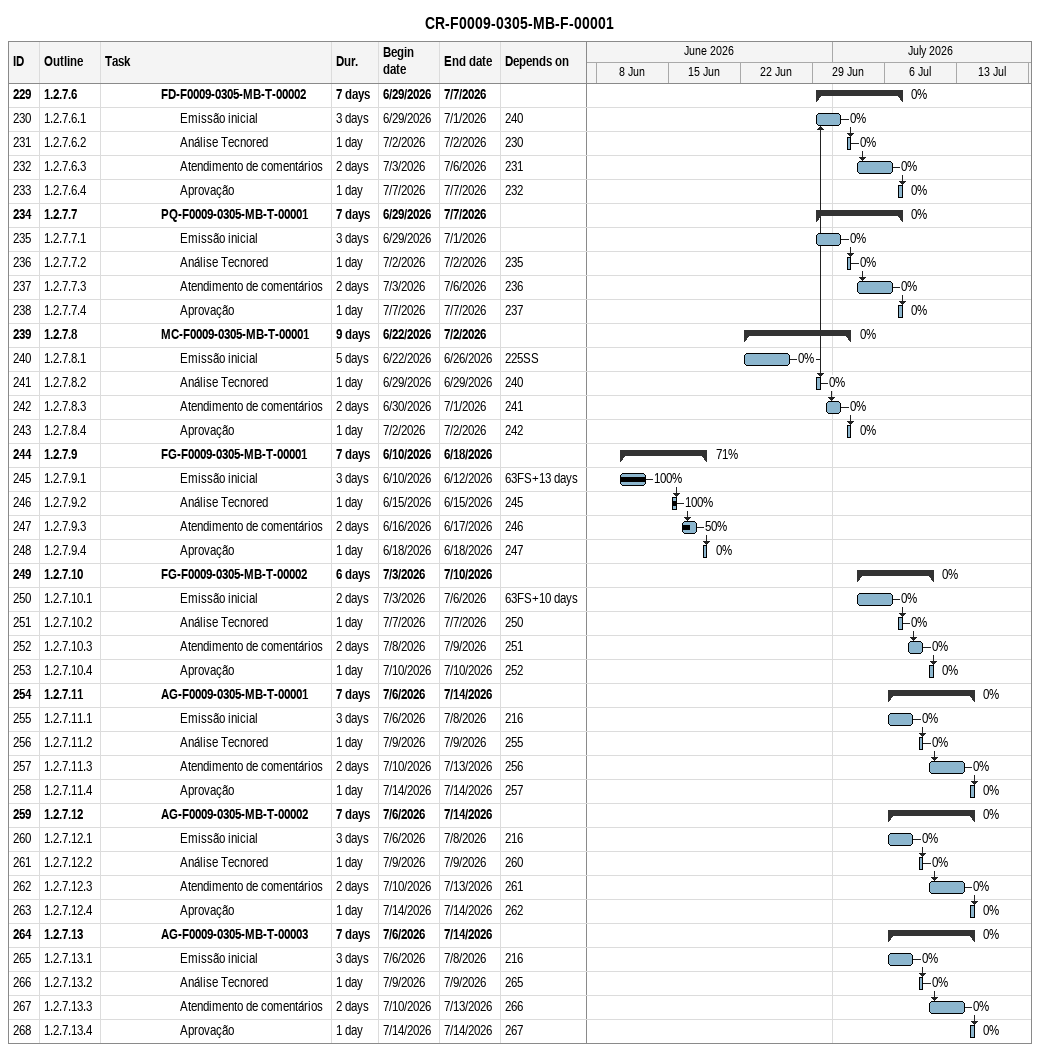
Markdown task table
CR-F0009-0305-MB-F-00001

| ID | WBS | Task | Duration | Start | Finish | Predecessors | % complete |
|---|---|---|---|---|---|---|---|
| 229 | 1.2.7.6 | **FD-F0009-0305-MB-T-00002** | 7d | 2026-06-29 | 2026-07-07 |  | 0 |
| 230 | 1.2.7.6.1 | Emissão inicial | 3d | 2026-06-29 | 2026-07-01 | 240 | 0 |
| 231 | 1.2.7.6.2 | Análise Tecnored | 1d | 2026-07-02 | 2026-07-02 | 230 | 0 |
| 232 | 1.2.7.6.3 | Atendimento de comentários | 2d | 2026-07-03 | 2026-07-06 | 231 | 0 |
| 233 | 1.2.7.6.4 | Aprovação | 1d | 2026-07-07 | 2026-07-07 | 232 | 0 |
| 234 | 1.2.7.7 | **PQ-F0009-0305-MB-T-00001** | 7d | 2026-06-29 | 2026-07-07 |  | 0 |
| 235 | 1.2.7.7.1 | Emissão inicial | 3d | 2026-06-29 | 2026-07-01 |  | 0 |
| 236 | 1.2.7.7.2 | Análise Tecnored | 1d | 2026-07-02 | 2026-07-02 | 235 | 0 |
| 237 | 1.2.7.7.3 | Atendimento de comentários | 2d | 2026-07-03 | 2026-07-06 | 236 | 0 |
| 238 | 1.2.7.7.4 | Aprovação | 1d | 2026-07-07 | 2026-07-07 | 237 | 0 |
| 239 | 1.2.7.8 | **MC-F0009-0305-MB-T-00001** | 9d | 2026-06-22 | 2026-07-02 |  | 0 |
| 240 | 1.2.7.8.1 | Emissão inicial | 5d | 2026-06-22 | 2026-06-26 | 225SS | 0 |
| 241 | 1.2.7.8.2 | Análise Tecnored | 1d | 2026-06-29 | 2026-06-29 | 240 | 0 |
| 242 | 1.2.7.8.3 | Atendimento de comentários | 2d | 2026-06-30 | 2026-07-01 | 241 | 0 |
| 243 | 1.2.7.8.4 | Aprovação | 1d | 2026-07-02 | 2026-07-02 | 242 | 0 |
| 244 | 1.2.7.9 | **FG-F0009-0305-MB-T-00001** | 7d | 2026-06-10 | 2026-06-18 |  | 71 |
| 245 | 1.2.7.9.1 | Emissão inicial | 3d | 2026-06-10 | 2026-06-12 | 63FS+13d | 100 |
| 246 | 1.2.7.9.2 | Análise Tecnored | 1d | 2026-06-15 | 2026-06-15 | 245 | 100 |
| 247 | 1.2.7.9.3 | Atendimento de comentários | 2d | 2026-06-16 | 2026-06-17 | 246 | 50 |
| 248 | 1.2.7.9.4 | Aprovação | 1d | 2026-06-18 | 2026-06-18 | 247 | 0 |
| 249 | 1.2.7.10 | **FG-F0009-0305-MB-T-00002** | 6d | 2026-07-03 | 2026-07-10 |  | 0 |
| 250 | 1.2.7.10.1 | Emissão inicial | 2d | 2026-07-03 | 2026-07-06 | 63FS+10d | 0 |
| 251 | 1.2.7.10.2 | Análise Tecnored | 1d | 2026-07-07 | 2026-07-07 | 250 | 0 |
| 252 | 1.2.7.10.3 | Atendimento de comentários | 2d | 2026-07-08 | 2026-07-09 | 251 | 0 |
| 253 | 1.2.7.10.4 | Aprovação | 1d | 2026-07-10 | 2026-07-10 | 252 | 0 |
| 254 | 1.2.7.11 | **AG-F0009-0305-MB-T-00001** | 7d | 2026-07-06 | 2026-07-14 |  | 0 |
| 255 | 1.2.7.11.1 | Emissão inicial | 3d | 2026-07-06 | 2026-07-08 | 216 | 0 |
| 256 | 1.2.7.11.2 | Análise Tecnored | 1d | 2026-07-09 | 2026-07-09 | 255 | 0 |
| 257 | 1.2.7.11.3 | Atendimento de comentários | 2d | 2026-07-10 | 2026-07-13 | 256 | 0 |
| 258 | 1.2.7.11.4 | Aprovação | 1d | 2026-07-14 | 2026-07-14 | 257 | 0 |
| 259 | 1.2.7.12 | **AG-F0009-0305-MB-T-00002** | 7d | 2026-07-06 | 2026-07-14 |  | 0 |
| 260 | 1.2.7.12.1 | Emissão inicial | 3d | 2026-07-06 | 2026-07-08 | 216 | 0 |
| 261 | 1.2.7.12.2 | Análise Tecnored | 1d | 2026-07-09 | 2026-07-09 | 260 | 0 |
| 262 | 1.2.7.12.3 | Atendimento de comentários | 2d | 2026-07-10 | 2026-07-13 | 261 | 0 |
| 263 | 1.2.7.12.4 | Aprovação | 1d | 2026-07-14 | 2026-07-14 | 262 | 0 |
| 264 | 1.2.7.13 | **AG-F0009-0305-MB-T-00003** | 7d | 2026-07-06 | 2026-07-14 |  | 0 |
| 265 | 1.2.7.13.1 | Emissão inicial | 3d | 2026-07-06 | 2026-07-08 | 216 | 0 |
| 266 | 1.2.7.13.2 | Análise Tecnored | 1d | 2026-07-09 | 2026-07-09 | 265 | 0 |
| 267 | 1.2.7.13.3 | Atendimento de comentários | 2d | 2026-07-10 | 2026-07-13 | 266 | 0 |
| 268 | 1.2.7.13.4 | Aprovação | 1d | 2026-07-14 | 2026-07-14 | 267 | 0 |
